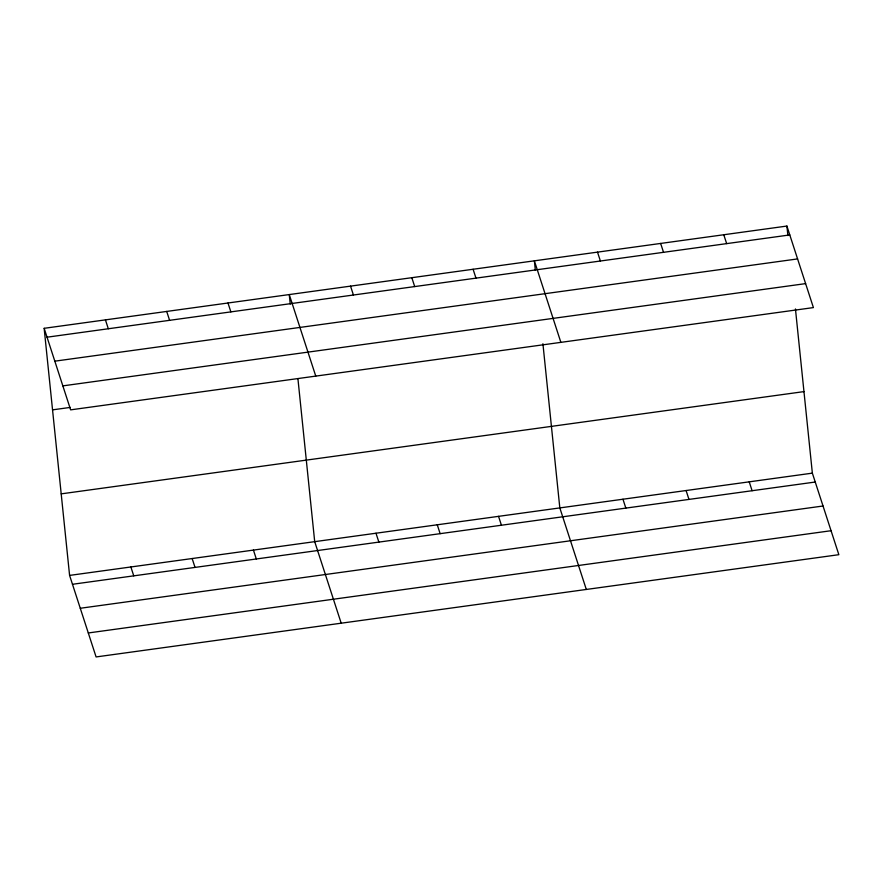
<?xml version="1.0" encoding="UTF-8"?>
<svg xmlns="http://www.w3.org/2000/svg" width="883" height="883" viewBox="0 0 883 883"><rect width="100%" height="100%" fill="white"/><g stroke="black" fill="none" stroke-linecap="round" stroke-linejoin="round"><path stroke-width="1.32" d="M44.15 328.31L786.908 226.059L813.409 307.593L70.64 409.855L44.15 328.31L69.591 575.407L96.092 656.941L838.85 554.69L812.36 473.145L795.451 308.951M47.031 337.196L789.799 234.933M54.823 361.169L797.592 258.918M62.859 385.871L805.616 283.62M52.55 409.855L70.254 407.416M61.203 493.862L803.96 391.611M69.591 575.407L812.36 473.145M72.483 584.281L815.241 482.03M80.276 608.266L823.033 506.003M88.3 632.968L831.058 530.716M723.773 234.746L726.665 243.631M749.226 481.842L752.106 490.716M660.639 243.432L663.53 252.317M686.091 490.529L688.972 499.414M597.504 252.13L600.396 261.015M622.957 499.226L625.837 508.1M560.871 342.361L534.37 260.816L535.352 270.33M586.312 589.458L559.822 507.913L542.913 343.719M473.089 269.26L475.981 278.134M498.542 516.345L501.423 525.23M411.82 277.692L414.701 286.578M437.262 524.789L440.142 533.663M350.54 286.125L353.421 295.01M375.981 533.222L378.873 542.107M315.761 376.103L289.26 294.569L290.242 304.083M341.202 623.199L314.701 541.654L297.935 378.818M227.98 303.001L230.871 311.887M253.432 550.098L256.313 558.972M166.71 311.434L169.591 320.319M192.152 558.531L195.033 567.416M105.43 319.878L108.311 328.752M130.872 566.963L133.752 575.848M786.908 226.059L787.89 235.562"/></g></svg>
